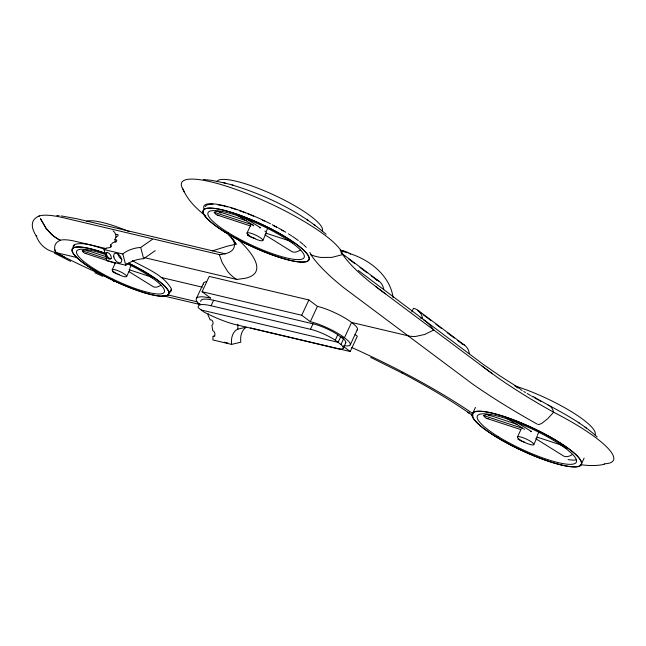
<?xml version="1.0" encoding="UTF-8"?>
<svg xmlns="http://www.w3.org/2000/svg" width="646" height="646" viewBox="0 0 646 646"><rect width="100%" height="100%" fill="white"/><g stroke="black" fill="none" stroke-linecap="round" stroke-linejoin="round"><path stroke-width="0.97" d="M107.696 277.255A160.184 33.301 25 0 1 64.285 256.971L55.645 252.521A54.506 37.767 -53.2 0 1 47.239 249.34L45.414 248.161A51.3 35.546 -53.2 0 1 37.161 238.164L36.491 236.194M208.311 313.73A2.842 1.946 76.7 0 1 207.947 314.86L210.208 319.915A2.818 1.93 76.7 0 1 212.849 321.861A2.818 1.93 76.7 0 1 211.896 325.277L212.817 330.833A2.818 1.93 76.7 0 1 214.932 333.893A2.818 1.93 76.7 0 1 213.083 336.364L212.825 339.941L231.623 344.391L240.813 342.21A15.843 10.829 76.7 0 1 245.965 327.498M74.411 245.117L73.168 247.789L73.248 245.843L74.565 244.463C84.658 241.741 95.043 246.506 104.692 249.114M112.234 269.681L115.448 262.777M126.6 276.577A7.978 1.655 25 0 0 116.764 270.262A7.978 1.655 25 0 0 114.875 272.547A7.978 1.655 25 0 0 126.6 276.577L129.822 269.673M171.037 289.529L169.793 292.202L171.263 290.902L171.497 289.012C163.398 274.59 146.069 268.518 132.349 260.661M196.376 298.557L203.514 283.255M200.066 304.331A43.548 9.052 25 0 1 197.975 303.144A43.548 9.052 25 0 1 210.661 298.129L202.085 291.717L209.215 276.407L308.861 299.954L317.436 306.365A26.252 5.459 25 0 1 351.569 322.443L407.674 335.702A39.705 27.512 -53.2 0 0 415.749 336.421L424.624 334.483L433.781 329.993M211.056 305.752L312.721 329.84A21.286 4.425 25 0 1 334.636 339.788L341.354 344.811A21.286 4.425 25 0 1 338.108 348.816L233.804 324.171A38.59 8.027 25 0 1 207.309 313.754L204.063 312.115L198.346 307.843L198.161 306.923A38.59 8.027 25 0 1 208.416 305.187L211.056 305.752L213.608 300.285L315.272 324.365A21.286 4.425 25 0 1 337.188 334.321L343.898 339.344A21.286 4.425 25 0 1 345.408 343.171M247.047 232.98L250.777 224.978M262.785 240.538A8.745 1.817 25 0 0 252.013 233.618A8.745 1.817 25 0 0 249.945 236.121A8.745 1.817 25 0 0 262.785 240.538L266.515 232.536M343.963 345.578A26.252 5.459 25 0 0 344.431 337.745A26.252 5.459 25 0 0 310.298 321.668L301.722 315.256L308.861 299.954M310.298 321.668L317.436 306.365M310.484 329.25L313.035 323.783M335.234 340.184L337.785 334.717M340.951 344.463L343.502 338.988M343.244 348.17L345.796 342.703M350.293 344.786L357.432 329.476M250.567 327.966L350.213 351.513L357.343 336.211L355.009 334.458M411.849 311.889L413.521 308.295A22.578 15.641 -53.2 0 1 422.573 318.672M472.501 413.706L475.432 407.408M517.503 436.89L521.136 429.106M533.725 444.682A9.012 1.873 25 0 0 522.622 437.552A9.012 1.873 25 0 0 520.49 440.128A9.012 1.873 25 0 0 533.725 444.682L537.359 436.89M581.19 464.434A59.973 12.468 25 0 0 504.316 416.638A59.973 12.468 25 0 0 495.022 436.139A59.973 12.468 25 0 0 581.19 464.434L584.121 458.143M129.717 268.389L131.429 264.803M267.88 228.03L266.192 231.567A18.766 18.354 25.5 0 1 264.86 231.163M537.246 435.436L538.821 432.126M115.424 241.507L114.931 239.634L115.82 236.937A2.842 1.252 -14.6 0 0 118.129 235.128A2.842 1.252 -14.6 0 0 115.569 234.433L115.335 233.642A30.419 13.396 -14.6 0 0 113.074 230.872M155.234 250.664L143.638 258.699A15.843 6.977 -14.6 0 0 125.776 265.248L106.978 260.806L104.046 249.566L106.84 247.878A2.818 1.244 -14.6 0 0 110.708 246.917A2.818 1.244 -14.6 0 0 110.377 245.197L113.171 242.42A2.818 1.244 -14.6 0 0 116.651 240.893A2.818 1.244 -14.6 0 0 114.931 239.634M104.046 249.566L122.845 254.007A15.843 6.977 -14.6 0 1 140.707 247.458L152.303 239.424M36.475 236.573L36.208 235.976A190.182 39.543 25 0 1 38.3 216.402L39.438 215.95A83.455 17.353 25 0 1 63.486 217.767L219.309 254.589A85.264 71.213 -83.8 0 1 221.61 254.572M38.3 216.402L39.438 215.95M385.42 293.841L371.046 282.916A206.122 42.854 25 0 1 342.743 254.564L331.858 257.383L321.046 257.447A39.834 37.282 -30.6 0 1 310.92 254.75L309.91 252.489M212.316 250.89L227.093 246.247L235.249 244.35M231.623 344.391A15.843 10.829 76.7 0 1 237.857 329.137L246.118 327.175M213.083 336.364L214.924 335.928M604.406 464.296C596.694 466.016 588.651 465.782 580.859 464.708M144.696 257.689L236.807 279.46L245.593 278.192A195.383 40.625 25 0 0 236.436 237.833M36.208 235.976L36.782 235.911M56.864 215.489L59.109 215.691M203.288 179.443L212.179 180.452L225.438 183.181M114.689 281.196L114.027 281.123A39.681 9.278 -67.9 0 1 112.113 279.137M61.217 215.925L76.559 218.687L225.381 253.862M213.608 300.285L210.959 299.72A38.59 8.027 25 0 0 200.712 301.448M106.469 248.662L73.927 240.99A53.497 11.119 25 0 0 60.417 240.264L60.199 240.32A39.681 37.654 75.2 0 1 51.462 234.345L45.995 228.321L40.504 218.687L46.068 228.304L51.599 234.304A39.729 37.928 72 0 0 60.417 240.264L59.698 240.546A160.184 33.301 25 0 0 54.853 249.921L55.645 252.521L77.56 257.697M161.234 277.465L202.319 287.179M202.085 291.717L301.722 315.256M167.556 294.834L196.957 301.779M197.975 303.144L199.905 303.596M162.235 295.593L199.428 304.379M201.205 309.975L338.092 342.323L340.644 336.857L344.431 337.745L351.569 322.443A26.252 5.459 25 0 1 356.963 330.058M232.043 184.942C265.958 195.375 299.058 210.943 326.077 234.256M223.669 182.713L233.521 185.329M348.945 253.321C369.383 259.522 389.821 275.228 393.115 297.507M218.574 211.597L246.215 220.674M218.833 215.288A18.766 9.149 -71.8 0 1 214.206 212.292L253.272 225.123A18.766 9.149 -71.8 0 0 253.708 225.825M217.46 215.118L250.818 226.076M265.458 233.004L291.185 241.451M86.241 250.155L105.952 256.632M87.896 251.068A17.135 8.358 -71.8 0 0 82.252 250.785L106.655 258.804M85.224 253.369L115.263 263.237M129.111 269.721L151.64 277.118M488.158 414.853L516.929 424.301M490.031 415.879A19.348 9.432 -71.8 0 0 483.652 415.564L522.969 428.476M487.011 418.487L520.571 429.509M536.455 436.906L561.39 445.102M94.792 272.741L102.908 276.359M370.707 357.399L402.353 373.178M70.632 261.347L54.426 253.135M64.285 256.971L56.17 252.643L54.853 249.921M401.844 372.904C425.011 385.121 447.71 398.283 469.271 413.182L467.882 412.172L473.357 416.129M539.184 400.447L540.807 401.36M537.31 424.164L529.219 419.601A236.137 49.096 25 0 1 472.533 383.99L343.607 287.599A236.137 49.096 25 0 1 313.431 258.255L310.928 254.742M533.483 396.701C555.124 409.402 578.574 419.738 597.187 436.979M519.973 388.65L499.883 375.867L483.305 364.425L358.239 270.44M287.664 239.755L292.759 242.928M243.574 217.209L260.58 227.788A18.766 9.206 -58.1 0 1 259.765 227.901M237.591 215.465L252.901 224.978M264.852 234.789L292.057 251.706A18.766 9.206 -58.1 0 0 300.237 250.107M559.719 444.101L566.566 448.356M515.201 421.434L531.456 431.536A19.348 9.488 -58.1 0 1 530.616 431.657M506.512 418.059L522.767 428.169M535.663 438.642L563.901 456.189A19.348 9.488 -58.1 0 0 572.324 454.542M149.945 276.262L152.456 277.82M129.038 271.667L153.328 286.767A17.135 8.406 -58.1 0 0 160.789 285.314M307.06 219.616L308.303 220.488M313.908 224.42L315.41 225.478M578.218 422.339L579.47 423.219M585.034 427.135L586.536 428.201M341.096 252.869L379.032 281.228M417.841 310.241L464.644 345.247M342.323 254.274L344.73 256.066M348.735 259.062L354.347 263.261M359.959 267.452L367.17 272.846M371.175 275.842L377.587 280.639M417.526 310.5L421.531 313.496M423.138 314.691L431.148 320.682M435.953 324.276L441.565 328.475M447.177 332.666L454.388 338.06M457.594 340.458L462.399 344.052M375.278 286.251L492.284 373.743M343.196 346.264L350.213 351.513M482.142 366.153L497.186 377.232A206.122 42.854 25 0 0 553.63 412.237A88.744 18.451 25 0 1 604.188 463.78M205.799 215.998C196.659 208.884 187.905 200.446 183.198 189.666A88.744 18.451 25 0 1 250.842 195.116A88.744 18.451 25 0 1 342.743 254.564M228.563 234.861L233.925 240.837M231.954 238.406L236.242 244.317L234.716 242.202M231.341 237.558L232.318 238.923M233.327 239.973L232.495 238.422L234.49 242.298M182.576 188.261L184.296 192.096M140.707 247.458L143.638 258.699M122.845 254.007L125.776 265.248M115.569 234.433L116.304 237.244M110.377 245.197L110.862 247.063M237.841 324.219L237.857 329.137M119.534 274.558A17.135 16.756 25.5 0 1 118.283 274.284M117.063 273.92A17.135 16.756 25.5 0 1 112.525 271.603M86.475 253.523A17.135 8.358 -71.8 0 1 82.252 250.785M128.602 263.229A53.117 11.047 25 0 1 162.211 296.183A53.117 11.047 25 0 1 82.801 262.534A53.117 11.047 25 0 1 105.564 253.466M126.543 263.334A48.377 10.061 25 0 1 159.344 293.987A48.377 10.061 25 0 1 87.573 264.384A48.377 10.061 25 0 1 104.458 254.225M128.643 263.188A53.368 11.095 25 0 1 162.404 296.296A53.368 11.095 25 0 1 82.623 262.494A53.368 11.095 25 0 1 105.492 253.385M86.661 221.271A53.117 11.047 25 0 1 129.087 231.607M255.041 238.326A18.766 18.354 25.5 0 1 247.37 235.087A18.766 18.354 25.5 0 1 248.718 234.781M214.206 212.292A18.766 9.149 -71.8 0 1 220.916 213.115M216.806 181.696A58.188 12.096 25 0 1 274.736 195.383A58.188 12.096 25 0 1 322.257 230.913M340.434 251.084A43.645 30.136 -76.7 0 1 346.902 252.828M340.563 250.357A44.372 30.637 -76.7 0 1 350.608 254.072M340.184 250.083A44.372 30.637 -76.7 0 1 343.882 251.351M351.812 347.54A195.383 40.625 25 0 1 473.357 413.949M548.042 405.163A81.453 23.393 -61.3 0 1 553.614 412.269L547.663 418.737L542.39 422.944A39.834 11.442 -61.3 0 1 538.118 424.616M114.423 281.285A39.729 8.309 -67.6 0 1 113.066 280.122M575.941 459.96A57.163 11.886 25 0 1 568.1 459.613M538.376 399.987A236.105 49.088 25 0 1 534.888 397.993M533.16 396.991A236.105 49.088 25 0 1 531.432 395.99M530.576 395.489A236.105 49.088 25 0 1 527.16 393.487M525.473 392.485A236.105 49.088 25 0 1 523.793 391.484M522.113 390.483A236.105 49.088 25 0 1 520.45 389.481M517.979 387.988A236.105 49.088 25 0 1 516.34 386.986M423.275 319.584A81.218 56.275 -53.2 0 1 433.757 330.017M420.15 317.679A81.218 56.275 -53.2 0 1 421.733 318.591M461.882 343.753A22.578 15.641 -53.2 0 1 469.384 353.669M197.466 303.111A30.419 20.793 76.7 0 1 199.356 304.428M227.901 342.978A5.491 1.3 -0.1 0 1 225.729 342.663M225.171 342.509A5.491 1.3 -0.1 0 1 224.396 342.146M233.359 239.803A165.344 34.375 25 0 1 219.309 254.589L222.103 262.429L227.594 271.385A42.135 35.191 -83.8 0 0 236.807 279.46M204.435 209.772A58.649 12.193 25 0 1 270.472 223.791M272.265 224.703A58.649 12.193 25 0 1 277.538 227.505M278.394 227.973A58.649 12.193 25 0 1 285.79 232.229M288.391 233.828A58.649 12.193 25 0 1 291.693 235.935M292.485 236.452A58.649 12.193 25 0 1 298.307 240.538M299.784 241.669A58.649 12.193 25 0 1 303.111 244.382M303.806 244.995A58.649 12.193 25 0 1 306.261 247.337M341.153 252.602A81.453 76.236 -30.6 0 1 342.711 254.581M205.25 206.663A57.163 11.886 25 0 1 206.615 205.242M207.342 204.911A57.163 11.886 25 0 1 213.002 204.306M217.864 204.814A57.163 11.886 25 0 1 222.668 205.727M223.702 205.961A57.163 11.886 25 0 1 227.416 206.89M231.236 207.972A57.163 11.886 25 0 1 236.727 209.716M239.367 210.62A57.163 11.886 25 0 1 245.464 212.873M248.137 213.915A57.163 11.886 25 0 1 253.547 216.144M262.615 220.189A57.163 11.886 25 0 1 264.416 221.045M273.25 225.47A57.163 11.886 25 0 1 276.666 227.287M281.599 230.049A57.163 11.886 25 0 1 283.19 230.969M203.337 284.159A43.548 9.052 25 0 1 206.308 281.648M376.263 279.734A22.578 15.641 -53.2 0 1 383.764 289.658M114.875 241.338A30.419 13.396 -14.6 0 1 116.005 242.113M111.548 258.335A3.787 2.172 55.3 0 1 107.64 256.728A3.787 2.172 55.3 0 1 107.026 252.271M121.876 259.434A5.491 3.149 55.3 0 1 117.871 253.531M524.334 442.09A19.348 18.92 25.5 0 1 517.842 439.062M488.424 418.656A19.348 9.432 -71.8 0 1 483.652 415.564M524.374 429.517A19.348 9.432 -71.8 0 1 523.93 428.791M514.733 385.88A59.973 12.468 25 0 1 570.927 411.365A59.973 12.468 25 0 1 595.023 434.766M227.998 232.503A52.988 11.014 25 0 0 304.121 257.504A52.988 11.014 25 0 0 236.202 215.271A52.988 11.014 25 0 0 227.998 232.503M225.236 232.245A58.188 12.096 25 0 0 308.828 259.7A58.188 12.096 25 0 0 234.248 213.333A58.188 12.096 25 0 0 225.236 232.245M225.091 232.229A58.463 12.153 25 0 0 309.079 259.821A58.463 12.153 25 0 0 234.151 213.228A58.463 12.153 25 0 0 225.091 232.229M113.793 256.906A5.491 3.149 55.3 0 0 120.576 262.728A5.491 3.149 55.3 0 0 118.775 254.564A5.491 3.149 55.3 0 0 113.793 256.906M105.75 255.081A3.787 2.172 55.3 0 0 110.434 259.094A3.787 2.172 55.3 0 0 109.19 253.466A3.787 2.172 55.3 0 0 105.75 255.081M497.864 436.397A54.611 11.353 25 0 0 576.329 462.173A54.611 11.353 25 0 0 506.327 418.648A54.611 11.353 25 0 0 497.864 436.397M494.876 436.123A60.256 12.524 25 0 0 581.44 464.555A60.256 12.524 25 0 0 504.211 416.533A60.256 12.524 25 0 0 494.876 436.123"/></g></svg>
